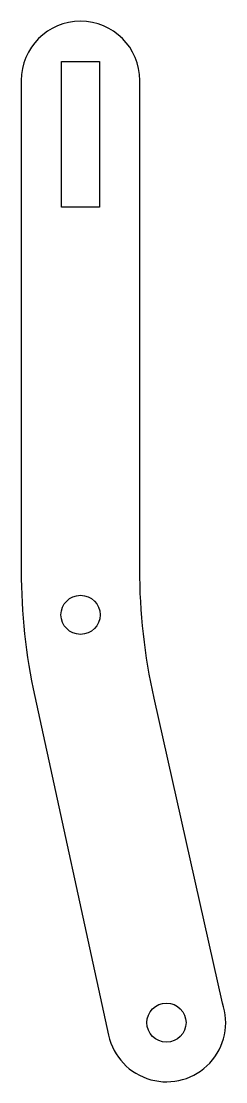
# Model space of a CAD drawing. Header units: millimetres. Extents: x -5 to 12.2, y -80 to 9.5.
import ezdxf

# ---------------------------------------------------------------- set-up
doc = ezdxf.new("R2010")
doc.units = ezdxf.units.MM

msp = doc.modelspace()

# ---------------------------------------------------------------- linework, layer by layer
msp.add_lwpolyline([(5, 4.55, 1), (-5, 4.55), (-5, -36.876, 0.053586), (-3.858, -47.501), (2.364, -76.113, 1.063027), (11.97, -73.4), (6.207, -47.642, -0.055087), (5, -36.724)], format="xyb", close=True)
msp.add_lwpolyline([(1.6, 6.15), (1.6, -6.15), (-1.6, -6.15), (-1.6, 6.15)], close=True)
for centre in [(0, -40.6), (7.25, -75.05)]:
    msp.add_circle(centre, 1.65)

doc.saveas('drawing.dxf')
